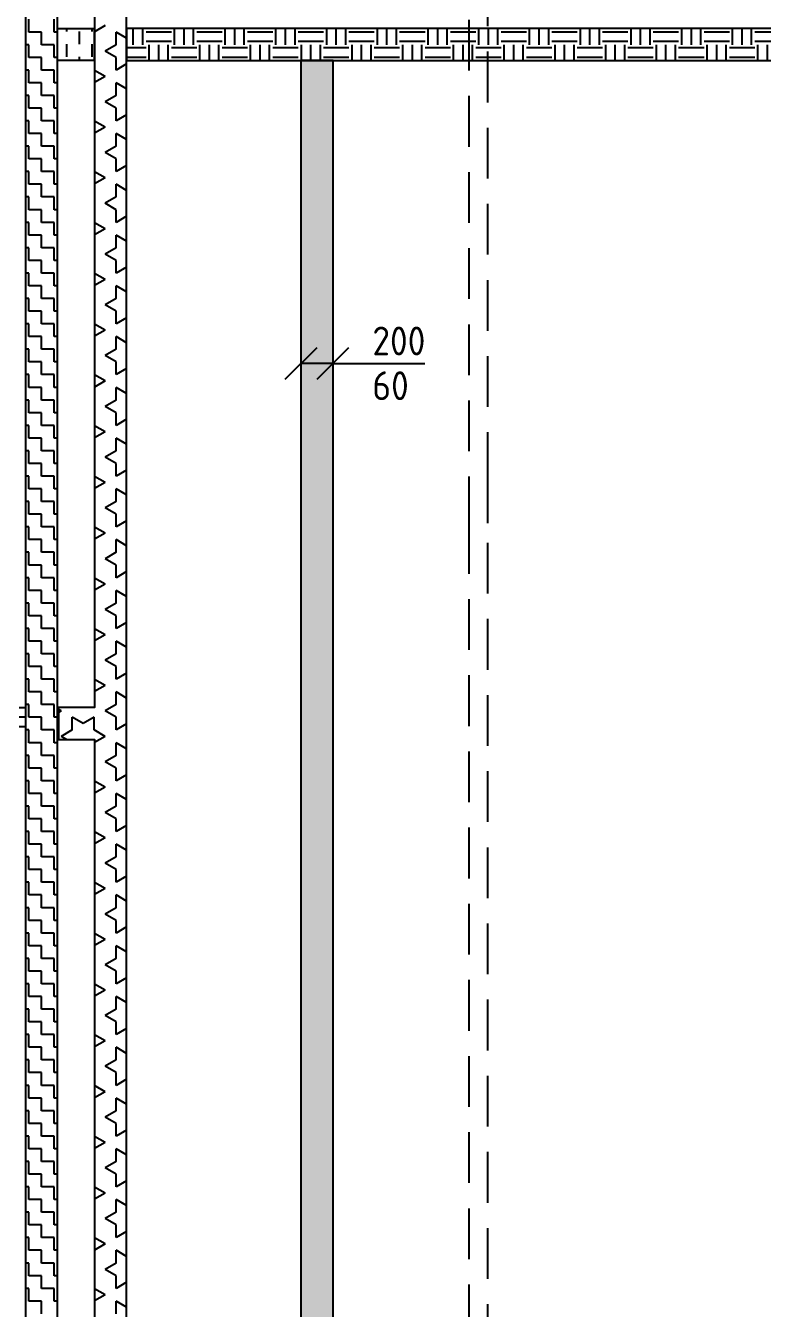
# Model space of a CAD drawing. Header units: millimetres. Extents: x -3262 to 113612, y 0 to 217318.
# Drawn here: x 61190 to 65801, y 35454 to 43477 of the extents above; entities that cross this region are included whole.
import ezdxf

# ---------------------------------------------------------------- set-up
doc = ezdxf.new("R2010")
doc.units = ezdxf.units.MM
doc.header["$LTSCALE"] = 100
doc.linetypes.add('HIDDEN2', pattern=[4.7625, 3.175, -1.5875])
for name, color, linetype in [('EL6131--_ENERGIEBEDR (1996)', 2, 'Continuous'), ('EL6131--_KG_D', 3, 'Continuous'), ('EM6131--_KG', 1, 'Continuous')]:
    doc.layers.add(name, color=color, linetype=linetype)
doc.styles.add('CofelyArial', font='arial.ttf')
doc.styles.add('STABICAD-018', font='ISOCP.SHX', dxfattribs={"height": 1.8})

# ---------------------------------------------------------------- blocks, each defined once
blk = doc.blocks.new('*X65')
at = {"color": 0}
for p, q in [((20399.375, 16906.875), (20478.75, 16906.875)), ((20399.375, 16827.5), (20399.375, 16906.875)), ((20478.75, 16906.875), (20478.75, 16926.066943)), ((20558.125, 16906.875), (20637.5, 16906.875)), ((20558.125, 16827.5), (20558.125, 16906.875)), ((20637.5, 16906.875), (20637.5, 16926.066943)), ((20716.875, 16906.875), (20796.25, 16906.875)), ((20716.875, 16827.5), (20716.875, 16906.875)), ((20796.25, 16906.875), (20796.25, 16926.066943)), ((20875.625, 16906.875), (20955, 16906.875)), ((20875.625, 16827.5), (20875.625, 16906.875)), ((20955, 16906.875), (20955, 16926.066943)), ((21034.375, 16906.875), (21113.75, 16906.875)), ((21034.375, 16827.5), (21034.375, 16906.875)), ((21113.75, 16906.875), (21113.75, 16926.066943)), ((21193.125, 16906.875), (21272.5, 16906.875)), ((21193.125, 16827.5), (21193.125, 16906.875)), ((21272.5, 16906.875), (21272.5, 16926.066943)), ((21351.875, 16906.875), (21431.25, 16906.875)), ((21351.875, 16827.5), (21351.875, 16906.875)), ((21431.25, 16906.875), (21431.25, 16926.066943)), ((21510.625, 16906.875), (21590, 16906.875)), ((21510.625, 16827.5), (21510.625, 16906.875)), ((21590, 16906.875), (21590, 16926.066943)), ((21669.375, 16906.875), (21748.75, 16906.875)), ((21669.375, 16827.5), (21669.375, 16906.875)), ((21748.75, 16906.875), (21748.75, 16926.066943)), ((21828.125, 16906.875), (21907.5, 16906.875)), ((21828.125, 16827.5), (21828.125, 16906.875)), ((21907.5, 16906.875), (21907.5, 16926.066943)), ((21986.875, 16906.875), (22066.25, 16906.875)), ((21986.875, 16827.5), (21986.875, 16906.875)), ((22066.25, 16906.875), (22066.25, 16926.066943)), ((22145.625, 16906.875), (22225, 16906.875)), ((22145.625, 16827.5), (22145.625, 16906.875)), ((22225, 16906.875), (22225, 16926.066943)), ((22304.375, 16906.875), (22383.75, 16906.875)), ((22304.375, 16827.5), (22304.375, 16906.875)), ((22383.75, 16906.875), (22383.75, 16926.066943)), ((22463.125, 16906.875), (22542.5, 16906.875)), ((22463.125, 16827.5), (22463.125, 16906.875)), ((22542.5, 16906.875), (22542.5, 16926.066943)), ((22621.875, 16906.875), (22701.25, 16906.875)), ((22621.875, 16827.5), (22621.875, 16906.875)), ((22701.25, 16906.875), (22701.25, 16926.066943)), ((22780.625, 16906.875), (22860, 16906.875)), ((22780.625, 16827.5), (22780.625, 16906.875)), ((22860, 16906.875), (22860, 16926.066943)), ((22939.375, 16906.875), (23018.75, 16906.875)), ((22939.375, 16827.5), (22939.375, 16906.875)), ((23018.75, 16906.875), (23018.75, 16926.066943)), ((23098.125, 16906.875), (23177.5, 16906.875)), ((23098.125, 16827.5), (23098.125, 16906.875)), ((23177.5, 16906.875), (23177.5, 16926.066943)), ((23256.875, 16906.875), (23336.25, 16906.875)), ((23256.875, 16827.5), (23256.875, 16906.875)), ((23336.25, 16906.875), (23336.25, 16926.066943)), ((23415.625, 16906.875), (23495, 16906.875)), ((23415.625, 16827.5), (23415.625, 16906.875)), ((23495, 16906.875), (23495, 16926.066943)), ((23574.375, 16906.875), (23653.75, 16906.875)), ((23574.375, 16827.5), (23574.375, 16906.875)), ((23653.75, 16906.875), (23653.75, 16926.066943)), ((23733.125, 16906.875), (23812.5, 16906.875)), ((23733.125, 16827.5), (23733.125, 16906.875)), ((23812.5, 16906.875), (23812.5, 16926.066943)), ((23891.875, 16906.875), (23971.25, 16906.875)), ((23891.875, 16827.5), (23891.875, 16906.875)), ((23971.25, 16906.875), (23971.25, 16926.066943)), ((24050.625, 16906.875), (24130, 16906.875)), ((24050.625, 16827.5), (24050.625, 16906.875)), ((24130, 16906.875), (24130, 16926.066943)), ((24209.375, 16906.875), (24288.75, 16906.875)), ((24209.375, 16827.5), (24209.375, 16906.875)), ((24288.75, 16906.875), (24288.75, 16926.066943)), ((24368.125, 16906.875), (24447.5, 16906.875)), ((24368.125, 16827.5), (24368.125, 16906.875)), ((24447.5, 16906.875), (24447.5, 16926.066943)), ((24526.875, 16906.875), (24606.25, 16906.875)), ((24526.875, 16827.5), (24526.875, 16906.875)), ((24606.25, 16906.875), (24606.25, 16926.066943)), ((24685.625, 16906.875), (24765, 16906.875)), ((24685.625, 16827.5), (24685.625, 16906.875)), ((24765, 16906.875), (24765, 16926.066943)), ((24844.375, 16906.875), (24923.75, 16906.875)), ((24844.375, 16827.5), (24844.375, 16906.875)), ((24923.75, 16906.875), (24923.75, 16926.066943)), ((25003.125, 16906.875), (25082.5, 16906.875)), ((25003.125, 16827.5), (25003.125, 16906.875)), ((25082.5, 16906.875), (25082.5, 16926.066943)), ((25161.875, 16906.875), (25241.25, 16906.875)), ((25161.875, 16827.5), (25161.875, 16906.875)), ((25241.25, 16906.875), (25241.25, 16926.066943)), ((25320.625, 16906.875), (25400, 16906.875)), ((25320.625, 16827.5), (25320.625, 16906.875)), ((25400, 16906.875), (25400, 16926.066943)), ((25479.375, 16906.875), (25558.75, 16906.875)), ((25479.375, 16827.5), (25479.375, 16906.875)), ((25558.75, 16906.875), (25558.75, 16926.066943)), ((25638.125, 16906.875), (25717.5, 16906.875)), ((25638.125, 16827.5), (25638.125, 16906.875)), ((25717.5, 16906.875), (25717.5, 16926.066943)), ((25796.875, 16906.875), (25876.25, 16906.875)), ((25796.875, 16827.5), (25796.875, 16906.875)), ((25876.25, 16906.875), (25876.25, 16926.066943)), ((25955.625, 16906.875), (26035, 16906.875)), ((25955.625, 16827.5), (25955.625, 16906.875)), ((26035, 16906.875), (26035, 16926.066943)), ((26114.375, 16906.875), (26193.75, 16906.875)), ((26114.375, 16827.5), (26114.375, 16906.875)), ((26193.75, 16906.875), (26193.75, 16926.066943)), ((26273.125, 16906.875), (26352.5, 16906.875)), ((26273.125, 16827.5), (26273.125, 16906.875)), ((26352.5, 16906.875), (26352.5, 16926.066943)), ((26431.875, 16906.875), (26511.25, 16906.875)), ((26431.875, 16827.5), (26431.875, 16906.875)), ((26511.25, 16906.875), (26511.25, 16926.066943)), ((26590.625, 16906.875), (26670, 16906.875)), ((26590.625, 16827.5), (26590.625, 16906.875)), ((26670, 16906.875), (26670, 16926.066943)), ((26749.375, 16906.875), (26828.75, 16906.875)), ((26749.375, 16827.5), (26749.375, 16906.875)), ((26828.75, 16906.875), (26828.75, 16926.066943)), ((26908.125, 16906.875), (26987.5, 16906.875)), ((26908.125, 16827.5), (26908.125, 16906.875)), ((26987.5, 16906.875), (26987.5, 16926.066943)), ((27066.875, 16906.875), (27146.25, 16906.875)), ((27066.875, 16827.5), (27066.875, 16906.875)), ((27146.25, 16906.875), (27146.25, 16926.066943)), ((27225.625, 16906.875), (27305, 16906.875)), ((27225.625, 16827.5), (27225.625, 16906.875)), ((27305, 16906.875), (27305, 16926.066943)), ((27384.375, 16906.875), (27463.75, 16906.875)), ((27384.375, 16827.5), (27384.375, 16906.875)), ((27463.75, 16906.875), (27463.75, 16926.066943)), ((27543.125, 16906.875), (27622.5, 16906.875)), ((27543.125, 16827.5), (27543.125, 16906.875)), ((27622.5, 16906.875), (27622.5, 16926.066943)), ((27701.875, 16906.875), (27781.25, 16906.875)), ((27701.875, 16827.5), (27701.875, 16906.875)), ((27781.25, 16906.875), (27781.25, 16926.066943)), ((27860.625, 16906.875), (27940, 16906.875)), ((27860.625, 16827.5), (27860.625, 16906.875)), ((27940, 16906.875), (27940, 16926.066943)), ((28019.375, 16906.875), (28098.75, 16906.875)), ((28019.375, 16827.5), (28019.375, 16906.875)), ((28098.75, 16906.875), (28098.75, 16926.066943)), ((28178.125, 16906.875), (28257.5, 16906.875)), ((28178.125, 16827.5), (28178.125, 16906.875)), ((28257.5, 16906.875), (28257.5, 16926.066943)), ((28336.875, 16906.875), (28416.25, 16906.875)), ((28336.875, 16827.5), (28336.875, 16906.875)), ((20320, 16827.5), (20399.375, 16827.5)), ((20478.75, 16827.5), (20558.125, 16827.5)), ((20478.75, 16748.125), (20478.75, 16827.5)), ((20637.5, 16827.5), (20716.875, 16827.5)), ((20637.5, 16748.125), (20637.5, 16827.5)), ((20796.25, 16827.5), (20875.625, 16827.5)), ((20796.25, 16748.125), (20796.25, 16827.5)), ((20955, 16827.5), (21034.375, 16827.5)), ((20955, 16748.125), (20955, 16827.5)), ((21113.75, 16827.5), (21193.125, 16827.5)), ((21113.75, 16748.125), (21113.75, 16827.5)), ((21272.5, 16827.5), (21351.875, 16827.5)), ((21272.5, 16748.125), (21272.5, 16827.5)), ((21431.25, 16827.5), (21510.625, 16827.5)), ((21431.25, 16748.125), (21431.25, 16827.5)), ((21590, 16827.5), (21669.375, 16827.5)), ((21590, 16748.125), (21590, 16827.5)), ((21748.75, 16827.5), (21828.125, 16827.5)), ((21748.75, 16748.125), (21748.75, 16827.5)), ((21907.5, 16827.5), (21986.875, 16827.5)), ((21907.5, 16748.125), (21907.5, 16827.5)), ((22066.25, 16827.5), (22145.625, 16827.5)), ((22066.25, 16748.125), (22066.25, 16827.5)), ((22225, 16827.5), (22304.375, 16827.5)), ((22225, 16748.125), (22225, 16827.5)), ((22383.75, 16827.5), (22463.125, 16827.5)), ((22383.75, 16748.125), (22383.75, 16827.5)), ((22542.5, 16827.5), (22621.875, 16827.5)), ((22542.5, 16748.125), (22542.5, 16827.5)), ((22701.25, 16827.5), (22780.625, 16827.5)), ((22701.25, 16748.125), (22701.25, 16827.5)), ((22860, 16827.5), (22939.375, 16827.5)), ((22860, 16748.125), (22860, 16827.5)), ((23018.75, 16827.5), (23098.125, 16827.5)), ((23018.75, 16748.125), (23018.75, 16827.5)), ((23177.5, 16827.5), (23256.875, 16827.5)), ((23177.5, 16748.125), (23177.5, 16827.5)), ((23336.25, 16827.5), (23415.625, 16827.5)), ((23336.25, 16748.125), (23336.25, 16827.5)), ((23495, 16827.5), (23574.375, 16827.5)), ((23495, 16748.125), (23495, 16827.5)), ((23653.75, 16827.5), (23733.125, 16827.5)), ((23653.75, 16748.125), (23653.75, 16827.5)), ((23812.5, 16827.5), (23891.875, 16827.5)), ((23812.5, 16748.125), (23812.5, 16827.5)), ((23971.25, 16827.5), (24050.625, 16827.5)), ((23971.25, 16748.125), (23971.25, 16827.5)), ((24130, 16827.5), (24209.375, 16827.5)), ((24130, 16748.125), (24130, 16827.5)), ((24288.75, 16827.5), (24368.125, 16827.5)), ((24288.75, 16748.125), (24288.75, 16827.5)), ((24447.5, 16827.5), (24526.875, 16827.5)), ((24447.5, 16748.125), (24447.5, 16827.5)), ((24606.25, 16827.5), (24685.625, 16827.5)), ((24606.25, 16748.125), (24606.25, 16827.5)), ((24765, 16827.5), (24844.375, 16827.5)), ((24765, 16748.125), (24765, 16827.5)), ((24923.75, 16827.5), (25003.125, 16827.5)), ((24923.75, 16748.125), (24923.75, 16827.5)), ((25082.5, 16827.5), (25161.875, 16827.5)), ((25082.5, 16748.125), (25082.5, 16827.5)), ((25241.25, 16827.5), (25320.625, 16827.5)), ((25241.25, 16748.125), (25241.25, 16827.5)), ((25400, 16827.5), (25479.375, 16827.5)), ((25400, 16748.125), (25400, 16827.5)), ((25558.75, 16827.5), (25638.125, 16827.5)), ((25558.75, 16748.125), (25558.75, 16827.5)), ((25717.5, 16827.5), (25796.875, 16827.5)), ((25717.5, 16748.125), (25717.5, 16827.5)), ((25876.25, 16827.5), (25955.625, 16827.5)), ((25876.25, 16748.125), (25876.25, 16827.5)), ((26035, 16827.5), (26114.375, 16827.5)), ((26035, 16748.125), (26035, 16827.5)), ((26193.75, 16827.5), (26273.125, 16827.5)), ((26193.75, 16748.125), (26193.75, 16827.5)), ((26352.5, 16827.5), (26431.875, 16827.5)), ((26352.5, 16748.125), (26352.5, 16827.5)), ((26511.25, 16827.5), (26590.625, 16827.5)), ((26511.25, 16748.125), (26511.25, 16827.5)), ((26670, 16827.5), (26749.375, 16827.5)), ((26670, 16748.125), (26670, 16827.5)), ((26828.75, 16827.5), (26908.125, 16827.5)), ((26828.75, 16748.125), (26828.75, 16827.5)), ((26987.5, 16827.5), (27066.875, 16827.5)), ((26987.5, 16748.125), (26987.5, 16827.5)), ((27146.25, 16827.5), (27225.625, 16827.5)), ((27146.25, 16748.125), (27146.25, 16827.5)), ((27305, 16827.5), (27384.375, 16827.5)), ((27305, 16748.125), (27305, 16827.5)), ((27463.75, 16827.5), (27543.125, 16827.5)), ((27463.75, 16748.125), (27463.75, 16827.5)), ((27622.5, 16827.5), (27701.875, 16827.5)), ((27622.5, 16748.125), (27622.5, 16827.5)), ((27781.25, 16827.5), (27860.625, 16827.5)), ((27781.25, 16748.125), (27781.25, 16827.5)), ((27940, 16827.5), (28019.375, 16827.5)), ((27940, 16748.125), (27940, 16827.5)), ((28098.75, 16827.5), (28178.125, 16827.5)), ((28098.75, 16748.125), (28098.75, 16827.5)), ((28257.5, 16827.5), (28336.875, 16827.5)), ((28257.5, 16748.125), (28257.5, 16827.5)), ((20399.375, 16748.125), (20478.75, 16748.125)), ((20399.375, 16726.066943), (20399.375, 16748.125)), ((20558.125, 16748.125), (20637.5, 16748.125)), ((20558.125, 16726.066943), (20558.125, 16748.125)), ((20716.875, 16748.125), (20796.25, 16748.125)), ((20716.875, 16726.066943), (20716.875, 16748.125)), ((20875.625, 16748.125), (20955, 16748.125)), ((20875.625, 16726.066943), (20875.625, 16748.125)), ((21034.375, 16748.125), (21113.75, 16748.125)), ((21034.375, 16726.066943), (21034.375, 16748.125)), ((21193.125, 16748.125), (21272.5, 16748.125)), ((21193.125, 16726.066943), (21193.125, 16748.125)), ((21351.875, 16748.125), (21431.25, 16748.125)), ((21351.875, 16726.066943), (21351.875, 16748.125)), ((21510.625, 16748.125), (21590, 16748.125)), ((21510.625, 16726.066943), (21510.625, 16748.125)), ((21669.375, 16748.125), (21748.75, 16748.125)), ((21669.375, 16726.066943), (21669.375, 16748.125)), ((21828.125, 16748.125), (21907.5, 16748.125)), ((21828.125, 16726.066943), (21828.125, 16748.125)), ((21986.875, 16748.125), (22066.25, 16748.125)), ((21986.875, 16726.066943), (21986.875, 16748.125)), ((22145.625, 16748.125), (22225, 16748.125)), ((22145.625, 16726.066943), (22145.625, 16748.125)), ((22304.375, 16748.125), (22383.75, 16748.125)), ((22304.375, 16726.066943), (22304.375, 16748.125)), ((22463.125, 16748.125), (22542.5, 16748.125)), ((22463.125, 16726.066943), (22463.125, 16748.125)), ((22621.875, 16748.125), (22701.25, 16748.125)), ((22621.875, 16726.066943), (22621.875, 16748.125)), ((22780.625, 16748.125), (22860, 16748.125)), ((22780.625, 16726.066943), (22780.625, 16748.125)), ((22939.375, 16748.125), (23018.75, 16748.125)), ((22939.375, 16726.066943), (22939.375, 16748.125)), ((23098.125, 16748.125), (23177.5, 16748.125)), ((23098.125, 16726.066943), (23098.125, 16748.125)), ((23256.875, 16748.125), (23336.25, 16748.125)), ((23256.875, 16726.066943), (23256.875, 16748.125)), ((23415.625, 16748.125), (23495, 16748.125)), ((23415.625, 16726.066943), (23415.625, 16748.125)), ((23574.375, 16748.125), (23653.75, 16748.125)), ((23574.375, 16726.066943), (23574.375, 16748.125)), ((23733.125, 16748.125), (23812.5, 16748.125)), ((23733.125, 16726.066943), (23733.125, 16748.125)), ((23891.875, 16748.125), (23971.25, 16748.125)), ((23891.875, 16726.066943), (23891.875, 16748.125)), ((24050.625, 16748.125), (24130, 16748.125)), ((24050.625, 16726.066943), (24050.625, 16748.125)), ((24209.375, 16748.125), (24288.75, 16748.125)), ((24209.375, 16726.066943), (24209.375, 16748.125)), ((24368.125, 16748.125), (24447.5, 16748.125)), ((24368.125, 16726.066943), (24368.125, 16748.125)), ((24526.875, 16748.125), (24606.25, 16748.125)), ((24526.875, 16726.066943), (24526.875, 16748.125)), ((24685.625, 16748.125), (24765, 16748.125)), ((24685.625, 16726.066943), (24685.625, 16748.125)), ((24844.375, 16748.125), (24923.75, 16748.125)), ((24844.375, 16726.066943), (24844.375, 16748.125)), ((25003.125, 16748.125), (25082.5, 16748.125)), ((25003.125, 16726.066943), (25003.125, 16748.125)), ((25161.875, 16748.125), (25241.25, 16748.125)), ((25161.875, 16726.066943), (25161.875, 16748.125)), ((25320.625, 16748.125), (25400, 16748.125)), ((25320.625, 16726.066943), (25320.625, 16748.125)), ((25479.375, 16748.125), (25558.75, 16748.125)), ((25479.375, 16726.066943), (25479.375, 16748.125)), ((25638.125, 16748.125), (25717.5, 16748.125)), ((25638.125, 16726.066943), (25638.125, 16748.125)), ((25796.875, 16748.125), (25876.25, 16748.125)), ((25796.875, 16726.066943), (25796.875, 16748.125)), ((25955.625, 16748.125), (26035, 16748.125)), ((25955.625, 16726.066943), (25955.625, 16748.125)), ((26114.375, 16748.125), (26193.75, 16748.125)), ((26114.375, 16726.066943), (26114.375, 16748.125)), ((26273.125, 16748.125), (26352.5, 16748.125)), ((26273.125, 16726.066943), (26273.125, 16748.125)), ((26431.875, 16748.125), (26511.25, 16748.125)), ((26431.875, 16726.066943), (26431.875, 16748.125)), ((26590.625, 16748.125), (26670, 16748.125)), ((26590.625, 16726.066943), (26590.625, 16748.125)), ((26749.375, 16748.125), (26828.75, 16748.125)), ((26749.375, 16726.066943), (26749.375, 16748.125)), ((26908.125, 16748.125), (26987.5, 16748.125)), ((26908.125, 16726.066943), (26908.125, 16748.125)), ((27066.875, 16748.125), (27146.25, 16748.125)), ((27066.875, 16726.066943), (27066.875, 16748.125)), ((27225.625, 16748.125), (27305, 16748.125)), ((27225.625, 16726.066943), (27225.625, 16748.125)), ((27384.375, 16748.125), (27463.75, 16748.125)), ((27384.375, 16726.066943), (27384.375, 16748.125)), ((27543.125, 16748.125), (27622.5, 16748.125)), ((27543.125, 16726.066943), (27543.125, 16748.125)), ((27701.875, 16748.125), (27781.25, 16748.125)), ((27701.875, 16726.066943), (27701.875, 16748.125)), ((27860.625, 16748.125), (27940, 16748.125)), ((27860.625, 16726.066943), (27860.625, 16748.125)), ((28019.375, 16748.125), (28098.75, 16748.125)), ((28019.375, 16726.066943), (28019.375, 16748.125)), ((28178.125, 16748.125), (28257.5, 16748.125)), ((28178.125, 16726.066943), (28178.125, 16748.125)), ((28336.875, 16748.125), (28416.25, 16748.125)), ((28336.875, 16726.066943), (28336.875, 16748.125))]:
    blk.add_line(p, q, dxfattribs=at)
blk = doc.blocks.new('*X95')
at = {"color": 0}
for p, q in [((23912.08287, 16670.272446), (23931.55994, 16704.00772)), ((23971.243997, 16635.261993), (23931.556497, 16704.002759)), ((24090.306469, 16704.002743), (24081.121993, 16719.910722)), ((24090.309911, 16704.007736), (24099.491504, 16719.910722)), ((23971.25, 16635.2615), (24050.625, 16635.2615)), ((24010.934911, 16566.526203), (24050.622411, 16635.26697)), ((24050.618997, 16497.78046), (24010.931497, 16566.521226)), ((20439.057151, 16429.040071), (20401.377894, 16494.302459)), ((20439.060537, 16429.044309), (20476.737348, 16494.302459)), ((20756.557095, 16429.040038), (20718.877818, 16494.302459)), ((20756.56048, 16429.044342), (20794.237272, 16494.302459)), ((21074.057038, 16429.040006), (21036.377742, 16494.302459)), ((21074.060423, 16429.044375), (21111.737196, 16494.302459)), ((21391.556981, 16429.039973), (21353.877667, 16494.302459)), ((21391.560366, 16429.044408), (21429.23712, 16494.302459)), ((21709.056924, 16429.03994), (21671.377591, 16494.302459)), ((21709.060309, 16429.04444), (21746.737044, 16494.302459)), ((22026.556867, 16429.039907), (21988.877515, 16494.302459)), ((22026.560252, 16429.044473), (22064.236968, 16494.302459)), ((22344.05681, 16429.039874), (22306.377439, 16494.302459)), ((22344.060196, 16429.044506), (22381.736892, 16494.302459)), ((22661.556753, 16429.039841), (22623.877363, 16494.302459)), ((22661.560139, 16429.044539), (22699.236817, 16494.302459)), ((22979.056696, 16429.039808), (22941.377287, 16494.302459)), ((22979.060082, 16429.044572), (23016.736741, 16494.302459)), ((23296.556639, 16429.039776), (23258.877211, 16494.302459)), ((23296.560025, 16429.044605), (23334.236665, 16494.302459)), ((23614.056582, 16429.039743), (23576.377136, 16494.302459)), ((23614.059968, 16429.044638), (23651.736589, 16494.302459)), ((23931.556526, 16429.03971), (23893.87706, 16494.302459)), ((23931.559911, 16429.04467), (23971.247411, 16497.785437)), ((23971.25, 16497.78), (24050.625, 16497.78)), ((24249.056469, 16429.039677), (24211.376984, 16494.302459)), ((24249.059854, 16429.044703), (24286.736437, 16494.302459)), ((24566.556412, 16429.039644), (24528.876908, 16494.302459)), ((24566.559797, 16429.044736), (24604.236361, 16494.302459)), ((24884.056355, 16429.039611), (24846.376832, 16494.302459)), ((24884.05974, 16429.044769), (24921.736285, 16494.302459)), ((25201.556298, 16429.039579), (25163.876756, 16494.302459)), ((25201.559683, 16429.044802), (25239.23621, 16494.302459)), ((25519.056241, 16429.039546), (25481.37668, 16494.302459)), ((25519.059627, 16429.044835), (25556.736134, 16494.302459)), ((25836.556184, 16429.039513), (25798.876605, 16494.302459)), ((25836.55957, 16429.044867), (25874.236058, 16494.302459)), ((26154.056127, 16429.03948), (26116.376529, 16494.302459)), ((26154.059513, 16429.0449), (26191.735982, 16494.302459)), ((26471.55607, 16429.039447), (26433.876453, 16494.302459)), ((26471.559456, 16429.044933), (26509.235906, 16494.302459)), ((26789.056013, 16429.039414), (26751.376377, 16494.302459)), ((26789.059399, 16429.044966), (26826.73583, 16494.302459)), ((27106.555957, 16429.039381), (27068.876301, 16494.302459)), ((27106.559342, 16429.044999), (27144.235754, 16494.302459)), ((27424.0559, 16429.039349), (27386.376225, 16494.302459)), ((27424.059285, 16429.045032), (27461.735679, 16494.302459)), ((27741.555843, 16429.039316), (27703.876149, 16494.302459)), ((27741.559228, 16429.045065), (27779.235603, 16494.302459)), ((28059.055786, 16429.039283), (28021.376073, 16494.302459)), ((28059.059171, 16429.045097), (28096.735527, 16494.302459)), ((28376.555729, 16429.03925), (28338.875998, 16494.302459)), ((20558.123009, 16360.303559), (20597.810509, 16429.044325)), ((20637.494623, 16360.299288), (20597.807123, 16429.040055)), ((20875.622952, 16360.303592), (20915.310452, 16429.044358)), ((20954.994566, 16360.299256), (20915.307066, 16429.040022)), ((21193.122895, 16360.303625), (21232.810395, 16429.044391)), ((21272.494509, 16360.299223), (21232.807009, 16429.039989)), ((21510.622838, 16360.303658), (21550.310338, 16429.044424)), ((21589.994452, 16360.29919), (21550.306952, 16429.039956)), ((21828.122781, 16360.30369), (21867.810281, 16429.044457)), ((21907.494395, 16360.299157), (21867.806895, 16429.039923)), ((22145.622724, 16360.303723), (22185.310224, 16429.04449)), ((22224.994339, 16360.299124), (22185.306839, 16429.039891)), ((22463.122667, 16360.303756), (22502.810167, 16429.044523)), ((22542.494282, 16360.299091), (22502.806782, 16429.039858)), ((22780.62261, 16360.303789), (22820.31011, 16429.044555)), ((22859.994225, 16360.299058), (22820.306725, 16429.039825)), ((23098.122553, 16360.303822), (23137.810053, 16429.044588)), ((23177.494168, 16360.299026), (23137.806668, 16429.039792)), ((23415.622496, 16360.303855), (23455.309996, 16429.044621)), ((23494.994111, 16360.298993), (23455.306611, 16429.039759)), ((23733.12244, 16360.303888), (23772.80994, 16429.044654)), ((23812.494054, 16360.29896), (23772.806554, 16429.039726)), ((24050.622383, 16360.30392), (24090.309883, 16429.044687)), ((24129.993997, 16360.298927), (24090.306497, 16429.039693)), ((24368.122326, 16360.303953), (24407.809826, 16429.04472)), ((24447.49394, 16360.298894), (24407.80644, 16429.039661)), ((24685.622269, 16360.303986), (24725.309769, 16429.044753)), ((24764.993883, 16360.298861), (24725.306383, 16429.039628)), ((25003.122212, 16360.304019), (25042.809712, 16429.044785)), ((25082.493826, 16360.298829), (25042.806326, 16429.039595)), ((25320.622155, 16360.304052), (25360.309655, 16429.044818)), ((25399.99377, 16360.298796), (25360.30627, 16429.039562)), ((25638.122098, 16360.304085), (25677.809598, 16429.044851)), ((25717.493713, 16360.298763), (25677.806213, 16429.039529)), ((25955.622041, 16360.304117), (25995.309541, 16429.044884)), ((26034.993656, 16360.29873), (25995.306156, 16429.039496)), ((26273.121984, 16360.30415), (26312.809484, 16429.044917)), ((26352.493599, 16360.298697), (26312.806099, 16429.039464)), ((26590.621927, 16360.304183), (26630.309427, 16429.04495)), ((26669.993542, 16360.298664), (26630.306042, 16429.039431)), ((26908.121871, 16360.304216), (26947.809371, 16429.044982)), ((26987.493485, 16360.298631), (26947.805985, 16429.039398)), ((27225.621814, 16360.304249), (27265.309314, 16429.045015)), ((27304.993428, 16360.298599), (27265.305928, 16429.039365)), ((27543.121757, 16360.304282), (27582.809257, 16429.045048)), ((27622.493371, 16360.298566), (27582.805871, 16429.039332)), ((27860.6217, 16360.304315), (27900.3092, 16429.045081)), ((27939.993314, 16360.298533), (27900.305814, 16429.039299)), ((28178.121643, 16360.304347), (28217.809143, 16429.045114)), ((28257.493257, 16360.2985), (28217.805757, 16429.039266)), ((20320, 16360.2985), (20399.375, 16360.2985)), ((20361.267294, 16294.302459), (20399.373037, 16360.303543)), ((20516.847948, 16294.302459), (20478.744651, 16360.299305)), ((20478.75, 16360.2985), (20558.125, 16360.2985)), ((20637.5, 16360.2985), (20716.875, 16360.2985)), ((20678.767218, 16294.302459), (20716.87298, 16360.303575)), ((20834.347872, 16294.302459), (20796.244595, 16360.299272)), ((20796.25, 16360.2985), (20875.625, 16360.2985)), ((20955, 16360.2985), (21034.375, 16360.2985)), ((20996.267142, 16294.302459), (21034.372923, 16360.303608)), ((21151.847796, 16294.302459), (21113.744538, 16360.299239)), ((21113.75, 16360.2985), (21193.125, 16360.2985)), ((21272.5, 16360.2985), (21351.875, 16360.2985)), ((21313.767066, 16294.302459), (21351.872866, 16360.303641)), ((21469.34772, 16294.302459), (21431.244481, 16360.299206)), ((21431.25, 16360.2985), (21510.625, 16360.2985)), ((21590, 16360.2985), (21669.375, 16360.2985)), ((21631.26699, 16294.302459), (21669.372809, 16360.303674)), ((21786.847645, 16294.302459), (21748.744424, 16360.299173)), ((21748.75, 16360.2985), (21828.125, 16360.2985)), ((21907.5, 16360.2985), (21986.875, 16360.2985)), ((21948.766914, 16294.302459), (21986.872752, 16360.303707)), ((22104.347569, 16294.302459), (22066.244367, 16360.299141)), ((22066.25, 16360.2985), (22145.625, 16360.2985)), ((22225, 16360.2985), (22304.375, 16360.2985)), ((22266.266839, 16294.302459), (22304.372696, 16360.30374)), ((22421.847493, 16294.302459), (22383.74431, 16360.299108)), ((22383.75, 16360.2985), (22463.125, 16360.2985)), ((22542.5, 16360.2985), (22621.875, 16360.2985)), ((22583.766763, 16294.302459), (22621.872639, 16360.303773)), ((22739.347417, 16294.302459), (22701.244253, 16360.299075)), ((22701.25, 16360.2985), (22780.625, 16360.2985)), ((22860, 16360.2985), (22939.375, 16360.2985)), ((22901.266687, 16294.302459), (22939.372582, 16360.303805)), ((23056.847341, 16294.302459), (23018.744196, 16360.299042)), ((23018.75, 16360.2985), (23098.125, 16360.2985)), ((23177.5, 16360.2985), (23256.875, 16360.2985)), ((23218.766611, 16294.302459), (23256.872525, 16360.303838)), ((23374.347265, 16294.302459), (23336.244139, 16360.299009)), ((23336.25, 16360.2985), (23415.625, 16360.2985)), ((23495, 16360.2985), (23574.375, 16360.2985)), ((23536.266535, 16294.302459), (23574.372468, 16360.303871)), ((23691.847189, 16294.302459), (23653.744082, 16360.298976)), ((23653.75, 16360.2985), (23733.125, 16360.2985)), ((23812.5, 16360.2985), (23891.875, 16360.2985)), ((23853.766459, 16294.302459), (23891.872411, 16360.303904)), ((24009.347114, 16294.302459), (23971.244026, 16360.298943)), ((23971.25, 16360.2985), (24050.625, 16360.2985)), ((24130, 16360.2985), (24209.375, 16360.2985)), ((24171.266383, 16294.302459), (24209.372354, 16360.303937)), ((24326.847038, 16294.302459), (24288.743969, 16360.298911)), ((24288.75, 16360.2985), (24368.125, 16360.2985)), ((24447.5, 16360.2985), (24526.875, 16360.2985)), ((24488.766307, 16294.302459), (24526.872297, 16360.30397)), ((24644.346962, 16294.302459), (24606.243912, 16360.298878)), ((24606.25, 16360.2985), (24685.625, 16360.2985)), ((24765, 16360.2985), (24844.375, 16360.2985)), ((24806.266232, 16294.302459), (24844.37224, 16360.304003)), ((24961.846886, 16294.302459), (24923.743855, 16360.298845)), ((24923.75, 16360.2985), (25003.125, 16360.2985)), ((25082.5, 16360.2985), (25161.875, 16360.2985)), ((25123.766156, 16294.302459), (25161.872183, 16360.304035)), ((25279.34681, 16294.302459), (25241.243798, 16360.298812)), ((25241.25, 16360.2985), (25320.625, 16360.2985)), ((25400, 16360.2985), (25479.375, 16360.2985)), ((25441.26608, 16294.302459), (25479.372127, 16360.304068)), ((25596.846734, 16294.302459), (25558.743741, 16360.298779)), ((25558.75, 16360.2985), (25638.125, 16360.2985)), ((25717.5, 16360.2985), (25796.875, 16360.2985)), ((25758.766004, 16294.302459), (25796.87207, 16360.304101)), ((25914.346658, 16294.302459), (25876.243684, 16360.298746)), ((25876.25, 16360.2985), (25955.625, 16360.2985)), ((26035, 16360.2985), (26114.375, 16360.2985)), ((26076.265928, 16294.302459), (26114.372013, 16360.304134)), ((26231.846582, 16294.302459), (26193.743627, 16360.298714)), ((26193.75, 16360.2985), (26273.125, 16360.2985)), ((26352.5, 16360.2985), (26431.875, 16360.2985)), ((26393.765852, 16294.302459), (26431.871956, 16360.304167)), ((26549.346507, 16294.302459), (26511.24357, 16360.298681)), ((26511.25, 16360.2985), (26590.625, 16360.2985)), ((26670, 16360.2985), (26749.375, 16360.2985)), ((26711.265776, 16294.302459), (26749.371899, 16360.3042)), ((26866.846431, 16294.302459), (26828.743513, 16360.298648)), ((26828.75, 16360.2985), (26908.125, 16360.2985)), ((26987.5, 16360.2985), (27066.875, 16360.2985)), ((27028.765701, 16294.302459), (27066.871842, 16360.304232)), ((27184.346355, 16294.302459), (27146.243457, 16360.298615)), ((27146.25, 16360.2985), (27225.625, 16360.2985)), ((27305, 16360.2985), (27384.375, 16360.2985)), ((27346.265625, 16294.302459), (27384.371785, 16360.304265)), ((27501.846279, 16294.302459), (27463.7434, 16360.298582)), ((27463.75, 16360.2985), (27543.125, 16360.2985)), ((27622.5, 16360.2985), (27701.875, 16360.2985)), ((27663.765549, 16294.302459), (27701.871728, 16360.304298)), ((27819.346203, 16294.302459), (27781.243343, 16360.298549)), ((27781.25, 16360.2985), (27860.625, 16360.2985)), ((27940, 16360.2985), (28019.375, 16360.2985)), ((27981.265473, 16294.302459), (28019.371671, 16360.304331)), ((28136.846127, 16294.302459), (28098.743286, 16360.298516)), ((28098.75, 16360.2985), (28178.125, 16360.2985)), ((28257.5, 16360.2985), (28336.875, 16360.2985)), ((28298.765397, 16294.302459), (28336.871614, 16360.304364))]:
    blk.add_line(p, q, dxfattribs=at)
blk = doc.blocks.new('*X81')
at = {"color": 0}
for p, q in [((23991.09375, 16926.06694), (23991.09375, 16966.40625)), ((24050.625, 16926.06694), (24050.625, 16966.40625)), ((24110.15625, 16926.06694), (24110.15625, 16966.40625))]:
    blk.add_line(p, q, dxfattribs=at)
blk = doc.blocks.new('*X125')
at = {"color": 0}
for p, q in [((29845, 16668.75), (29924.375, 16668.75)), ((30003.75, 16668.75), (30022.700645, 16668.75)), ((29822.700645, 16589.375), (29845, 16589.375)), ((29924.375, 16589.375), (30003.75, 16589.375)), ((29845, 16510), (29924.375, 16510)), ((30003.75, 16510), (30022.700645, 16510))]:
    blk.add_line(p, q, dxfattribs=at)
blk = doc.blocks.new('*X126')
at = {"color": 0}
for p, q in [((28178.125, 16172.65625), (28178.125, 16294.302459)), ((28237.65625, 16172.65625), (28237.65625, 16294.302459)), ((28257.5, 16252.03125), (28358.243129, 16252.03125)), ((28158.243129, 16152.8125), (28257.5, 16152.8125)), ((28257.5, 16192.5), (28358.243129, 16192.5)), ((28277.34375, 16013.90625), (28277.34375, 16172.65625)), ((28336.875, 16013.90625), (28336.875, 16172.65625)), ((28158.243129, 16093.28125), (28257.5, 16093.28125)), ((28158.243129, 16033.75), (28257.5, 16033.75)), ((28178.125, 15855.15625), (28178.125, 16013.90625)), ((28237.65625, 15855.15625), (28237.65625, 16013.90625)), ((28257.5, 15994.0625), (28358.243129, 15994.0625)), ((28257.5, 15934.53125), (28358.243129, 15934.53125)), ((28158.243129, 15835.3125), (28257.5, 15835.3125)), ((28257.5, 15875), (28358.243129, 15875)), ((28277.34375, 15696.40625), (28277.34375, 15855.15625)), ((28336.875, 15696.40625), (28336.875, 15855.15625)), ((28158.243129, 15775.78125), (28257.5, 15775.78125)), ((28158.243129, 15716.25), (28257.5, 15716.25)), ((28178.125, 15537.65625), (28178.125, 15696.40625)), ((28237.65625, 15537.65625), (28237.65625, 15696.40625)), ((28257.5, 15676.5625), (28358.243129, 15676.5625)), ((28257.5, 15617.03125), (28358.243129, 15617.03125)), ((28158.243129, 15517.8125), (28257.5, 15517.8125)), ((28257.5, 15557.5), (28358.243129, 15557.5)), ((28277.34375, 15378.90625), (28277.34375, 15537.65625)), ((28336.875, 15378.90625), (28336.875, 15537.65625)), ((28158.243129, 15458.28125), (28257.5, 15458.28125)), ((28158.243129, 15398.75), (28257.5, 15398.75)), ((28178.125, 15220.15625), (28178.125, 15378.90625)), ((28237.65625, 15220.15625), (28237.65625, 15378.90625)), ((28257.5, 15359.0625), (28358.243129, 15359.0625)), ((28257.5, 15299.53125), (28358.243129, 15299.53125)), ((28158.243129, 15200.3125), (28257.5, 15200.3125)), ((28257.5, 15240), (28358.243129, 15240)), ((28277.34375, 15061.40625), (28277.34375, 15220.15625)), ((28336.875, 15061.40625), (28336.875, 15220.15625)), ((28158.243129, 15140.78125), (28257.5, 15140.78125)), ((28158.243129, 15081.25), (28257.5, 15081.25)), ((28178.125, 14902.65625), (28178.125, 15061.40625)), ((28237.65625, 14902.65625), (28237.65625, 15061.40625)), ((28257.5, 15041.5625), (28358.243129, 15041.5625)), ((28257.5, 14982.03125), (28358.243129, 14982.03125)), ((28257.5, 14922.5), (28358.243129, 14922.5)), ((28158.243129, 14882.8125), (28257.5, 14882.8125)), ((28277.34375, 14743.90625), (28277.34375, 14902.65625)), ((28336.875, 14743.90625), (28336.875, 14902.65625)), ((28158.243129, 14823.28125), (28257.5, 14823.28125)), ((28158.243129, 14763.75), (28257.5, 14763.75)), ((28178.125, 14585.15625), (28178.125, 14743.90625)), ((28237.65625, 14585.15625), (28237.65625, 14743.90625)), ((28257.5, 14724.0625), (28358.243129, 14724.0625)), ((28257.5, 14664.53125), (28358.243129, 14664.53125)), ((28257.5, 14605), (28358.243129, 14605)), ((28158.243129, 14565.3125), (28257.5, 14565.3125)), ((28277.34375, 14426.40625), (28277.34375, 14585.15625)), ((28336.875, 14426.40625), (28336.875, 14585.15625)), ((28158.243129, 14505.78125), (28257.5, 14505.78125)), ((28158.243129, 14446.25), (28257.5, 14446.25)), ((28178.125, 14267.65625), (28178.125, 14426.40625)), ((28237.65625, 14267.65625), (28237.65625, 14426.40625)), ((28257.5, 14406.5625), (28358.243129, 14406.5625)), ((28257.5, 14347.03125), (28358.243129, 14347.03125)), ((28257.5, 14287.5), (28358.243129, 14287.5)), ((28158.243129, 14247.8125), (28257.5, 14247.8125)), ((28277.34375, 14108.90625), (28277.34375, 14267.65625)), ((28336.875, 14108.90625), (28336.875, 14267.65625)), ((28158.243129, 14188.28125), (28257.5, 14188.28125)), ((28158.243129, 14128.75), (28257.5, 14128.75)), ((28178.125, 13950.15625), (28178.125, 14108.90625)), ((28237.65625, 13950.15625), (28237.65625, 14108.90625)), ((28257.5, 14089.0625), (28358.243129, 14089.0625)), ((28257.5, 14029.53125), (28358.243129, 14029.53125)), ((28257.5, 13970), (28358.243129, 13970)), ((28158.243129, 13930.3125), (28257.5, 13930.3125)), ((28277.34375, 13791.40625), (28277.34375, 13950.15625)), ((28336.875, 13791.40625), (28336.875, 13950.15625)), ((28158.243129, 13870.78125), (28257.5, 13870.78125)), ((28158.243129, 13811.25), (28257.5, 13811.25)), ((28178.125, 13632.65625), (28178.125, 13791.40625)), ((28237.65625, 13632.65625), (28237.65625, 13791.40625)), ((28257.5, 13771.5625), (28358.243129, 13771.5625)), ((28257.5, 13712.03125), (28358.243129, 13712.03125)), ((28257.5, 13652.5), (28358.243129, 13652.5)), ((28158.243129, 13612.8125), (28257.5, 13612.8125)), ((28277.34375, 13473.90625), (28277.34375, 13632.65625)), ((28336.875, 13473.90625), (28336.875, 13632.65625)), ((28158.243129, 13553.28125), (28257.5, 13553.28125)), ((28158.243129, 13493.75), (28257.5, 13493.75)), ((28178.125, 13315.15625), (28178.125, 13473.90625)), ((28237.65625, 13315.15625), (28237.65625, 13473.90625)), ((28257.5, 13454.0625), (28358.243129, 13454.0625)), ((28257.5, 13394.53125), (28358.243129, 13394.53125)), ((28257.5, 13335), (28358.243129, 13335)), ((28158.243129, 13295.3125), (28257.5, 13295.3125)), ((28277.34375, 13156.40625), (28277.34375, 13315.15625)), ((28336.875, 13156.40625), (28336.875, 13315.15625)), ((28158.243129, 13235.78125), (28257.5, 13235.78125)), ((28158.243129, 13176.25), (28257.5, 13176.25)), ((28178.125, 12997.65625), (28178.125, 13156.40625)), ((28237.65625, 12997.65625), (28237.65625, 13156.40625)), ((28257.5, 13136.5625), (28358.243129, 13136.5625)), ((28257.5, 13077.03125), (28358.243129, 13077.03125)), ((28257.5, 13017.5), (28358.243129, 13017.5)), ((28277.34375, 12838.90625), (28277.34375, 12997.65625)), ((28336.875, 12838.90625), (28336.875, 12997.65625)), ((28158.243129, 12977.8125), (28257.5, 12977.8125)), ((28158.243129, 12918.28125), (28257.5, 12918.28125)), ((28158.243129, 12858.75), (28257.5, 12858.75)), ((28178.125, 12680.15625), (28178.125, 12838.90625)), ((28237.65625, 12680.15625), (28237.65625, 12838.90625)), ((28257.5, 12819.0625), (28358.243129, 12819.0625)), ((28257.5, 12759.53125), (28358.243129, 12759.53125)), ((28257.5, 12700), (28358.243129, 12700)), ((28277.34375, 12521.40625), (28277.34375, 12680.15625)), ((28336.875, 12521.40625), (28336.875, 12680.15625)), ((28158.243129, 12660.3125), (28257.5, 12660.3125)), ((28158.243129, 12600.78125), (28257.5, 12600.78125)), ((28158.243129, 12541.25), (28257.5, 12541.25)), ((28178.125, 12362.65625), (28178.125, 12521.40625)), ((28237.65625, 12362.65625), (28237.65625, 12521.40625)), ((28257.5, 12501.5625), (28358.243129, 12501.5625)), ((28257.5, 12442.03125), (28358.243129, 12442.03125)), ((28257.5, 12382.5), (28358.243129, 12382.5)), ((28277.34375, 12203.90625), (28277.34375, 12362.65625)), ((28336.875, 12203.90625), (28336.875, 12362.65625)), ((28158.243129, 12342.8125), (28257.5, 12342.8125)), ((28158.243129, 12283.28125), (28257.5, 12283.28125)), ((28158.243129, 12223.75), (28257.5, 12223.75)), ((28178.125, 12045.15625), (28178.125, 12203.90625)), ((28237.65625, 12045.15625), (28237.65625, 12203.90625)), ((28257.5, 12184.0625), (28358.243129, 12184.0625)), ((28257.5, 12124.53125), (28358.243129, 12124.53125)), ((28257.5, 12065), (28358.243129, 12065)), ((28277.34375, 11886.40625), (28277.34375, 12045.15625)), ((28336.875, 11886.40625), (28336.875, 12045.15625)), ((28158.243129, 12025.3125), (28257.5, 12025.3125)), ((28158.243129, 11965.78125), (28257.5, 11965.78125)), ((28158.243129, 11906.25), (28257.5, 11906.25)), ((28178.125, 11727.65625), (28178.125, 11886.40625)), ((28237.65625, 11727.65625), (28237.65625, 11886.40625)), ((28257.5, 11866.5625), (28358.243129, 11866.5625)), ((28257.5, 11807.03125), (28358.243129, 11807.03125)), ((28257.5, 11747.5), (28358.243129, 11747.5)), ((28277.34375, 11568.90625), (28277.34375, 11727.65625)), ((28336.875, 11568.90625), (28336.875, 11727.65625)), ((28158.243129, 11707.8125), (28257.5, 11707.8125)), ((28158.243129, 11648.28125), (28257.5, 11648.28125)), ((28158.243129, 11588.75), (28257.5, 11588.75)), ((28178.125, 11410.15625), (28178.125, 11568.90625)), ((28237.65625, 11410.15625), (28237.65625, 11568.90625)), ((28257.5, 11549.0625), (28358.243129, 11549.0625)), ((28257.5, 11489.53125), (28358.243129, 11489.53125)), ((28257.5, 11430), (28358.243129, 11430)), ((28277.34375, 11251.40625), (28277.34375, 11410.15625)), ((28336.875, 11251.40625), (28336.875, 11410.15625)), ((28158.243129, 11390.3125), (28257.5, 11390.3125)), ((28158.243129, 11330.78125), (28257.5, 11330.78125)), ((28158.243129, 11271.25), (28257.5, 11271.25)), ((28178.125, 11092.65625), (28178.125, 11251.40625)), ((28237.65625, 11092.65625), (28237.65625, 11251.40625)), ((28257.5, 11231.5625), (28358.243129, 11231.5625)), ((28257.5, 11172.03125), (28358.243129, 11172.03125)), ((28158.243129, 11072.8125), (28257.5, 11072.8125)), ((28257.5, 11112.5), (28358.243129, 11112.5)), ((28277.34375, 10933.90625), (28277.34375, 11092.65625)), ((28336.875, 10933.90625), (28336.875, 11092.65625)), ((28158.243129, 11013.28125), (28257.5, 11013.28125)), ((28158.243129, 10953.75), (28257.5, 10953.75)), ((28178.125, 10775.15625), (28178.125, 10933.90625)), ((28237.65625, 10775.15625), (28237.65625, 10933.90625)), ((28257.5, 10914.0625), (28358.243129, 10914.0625)), ((28257.5, 10854.53125), (28358.243129, 10854.53125)), ((28158.243129, 10755.3125), (28257.5, 10755.3125)), ((28257.5, 10795), (28358.243129, 10795)), ((28277.34375, 10616.40625), (28277.34375, 10775.15625)), ((28336.875, 10616.40625), (28336.875, 10775.15625)), ((28158.243129, 10695.78125), (28257.5, 10695.78125)), ((28158.243129, 10636.25), (28257.5, 10636.25)), ((28178.125, 10457.65625), (28178.125, 10616.40625)), ((28237.65625, 10457.65625), (28237.65625, 10616.40625)), ((28257.5, 10596.5625), (28358.243129, 10596.5625)), ((28257.5, 10537.03125), (28358.243129, 10537.03125)), ((28158.243129, 10437.8125), (28257.5, 10437.8125)), ((28257.5, 10477.5), (28358.243129, 10477.5)), ((28277.34375, 10298.90625), (28277.34375, 10457.65625)), ((28336.875, 10298.90625), (28336.875, 10457.65625)), ((28158.243129, 10378.28125), (28257.5, 10378.28125)), ((28158.243129, 10318.75), (28257.5, 10318.75)), ((28178.125, 10140.15625), (28178.125, 10298.90625)), ((28237.65625, 10140.15625), (28237.65625, 10298.90625)), ((28257.5, 10279.0625), (28358.243129, 10279.0625)), ((28257.5, 10219.53125), (28358.243129, 10219.53125)), ((28158.243129, 10120.3125), (28257.5, 10120.3125)), ((28257.5, 10160), (28358.243129, 10160)), ((28277.34375, 9981.40625), (28277.34375, 10140.15625)), ((28336.875, 9981.40625), (28336.875, 10140.15625)), ((28158.243129, 10060.78125), (28257.5, 10060.78125)), ((28158.243129, 10001.25), (28257.5, 10001.25)), ((28178.125, 9822.65625), (28178.125, 9981.40625)), ((28237.65625, 9822.65625), (28237.65625, 9981.40625)), ((28257.5, 9961.5625), (28358.243129, 9961.5625)), ((28257.5, 9902.03125), (28358.243129, 9902.03125)), ((28158.243129, 9802.8125), (28257.5, 9802.8125)), ((28257.5, 9842.5), (28358.243129, 9842.5)), ((28277.34375, 9663.90625), (28277.34375, 9822.65625)), ((28336.875, 9663.90625), (28336.875, 9822.65625)), ((28158.243129, 9743.28125), (28257.5, 9743.28125)), ((28158.243129, 9683.75), (28257.5, 9683.75)), ((28178.125, 9660.757682), (28178.125, 9663.90625)), ((28237.65625, 9660.757682), (28237.65625, 9663.90625))]:
    blk.add_line(p, q, dxfattribs=at)
blk = doc.blocks.new('*U143')
at = {"color": 0, "linetype": 'Continuous'}
for p, q in [((0, 100, -2730), (22689.9, 100, -2730)), ((22689.9, -100, -2730), (22689.9, 100, -2730)), ((0, -100, -2730), (22689.9, -100, -2730))]:
    blk.add_line(p, q, dxfattribs=at)
at = {"color": 1, "style": 'CofelyArial'}
for tag in ['CODE', 'SECTIONCODE', 'POSITIONCODE']:
    blk.add_attdef(tag, (63013.4, 20568.7, 2730), '', height=1.8, dxfattribs=at)
blk = doc.blocks.new('*U144')
at = {"color": 0, "linetype": 'Continuous'}
for p, q in [((-300, -100, -2730), (-100, 100, -2730)), ((-100, -100, -2730), (100, 100, -2730)), ((0, 0, -2730), (-200, 0, -2730)), ((0, 0, -2730), (146.2, 0, -2730)), ((146.2, 0, -2730), (574.9, 0, -2730))]:
    blk.add_line(p, q, dxfattribs=at)
at = {"color": 0, "linetype": 'Continuous', "style": 'STABICAD-018'}
for s, p in [('200', (246.2, 50, -2730)), ('60', (246.2, -230, -2730))]:
    blk.add_text(s, height=180, dxfattribs=at).set_placement(p)
at = {"color": 1, "style": 'CofelyArial'}
blk.add_attdef('CODE', (63113.4, 41364.8, 2730), '', height=1.8, dxfattribs=at)

msp = doc.modelspace()

# ---------------------------------------------------------------- hatches: boundary and pattern name
at = {"layer": 'EL6131--_ENERGIEBEDR (1996)', "linetype": 'Continuous'}
h = msp.add_hatch(dxfattribs=at)
h.set_pattern_fill('STARS', color=1, scale=25)
h.set_pattern_definition([(0, (-21624.42, -102498.45), (0, 137.48153), [79.375, -79.375]), (60, (-21624.42, -102498.45), (-119.0625, 68.74077), [79.375, -79.375]), (120, (-21584.74, -102429.7), (-119.0625, -68.74077), [79.375, -79.375])])
h.paths.add_polyline_path([(62913.4, 20568.7), (63113.4, 20568.7), (63113.4, 43258.6), (62913.4, 43258.6)])

# ---------------------------------------------------------------- linework, layer by layer
at = {"layer": 'EL6131--_ENERGIEBEDR (1996)'}
for p, q in [((61395.8, 43458.6), (61621.4, 43458.6)), ((61621.4, 43258.6), (61621.4, 43458.6)), ((61621.4, 43258.6), (61395.8, 43258.6))]:
    msp.add_line(p, q, dxfattribs=at)
msp.add_lwpolyline([(61389.7, 45123), (61389.7, 47568.7), (62774.3, 47568.7), (62774.3, 47973.2), (61389.7, 47973.2), (61389.7, 64943.2), (61389.7, 65143.2), (61189.7, 65143.2), (61189.7, 29228.7), (61389.7, 29228.7), (61389.7, 44923)], dxfattribs=at)
msp.add_lwpolyline([(61821.4, 29228.7), (61821.4, 48123.2), (62880, 48123.2), (62880, 49091.9), (62576.6, 49091.9), (62576.6, 48373.2), (61821.4, 48373.2), (61821.4, 64943.2), (61621.4, 64943.2), (61621.4, 39212.4), (61395.8, 39212.4), (61395.8, 39012.4), (61621.4, 39012.4), (61621.4, 29228.7)], close=True, dxfattribs=at)
at = {"layer": 'EL6131--_ENERGIEBEDR (1996)', "color": 2, "linetype": 'HIDDEN2'}
msp.add_lwpolyline([(63963.3, 40616), (63963.3, 40366), (63963.3, 28018.7), (64083.3, 28018.7), (64083.3, 40366), (64083.3, 40616), (64083.3, 45418.7), (63963.3, 45418.7)], close=True, dxfattribs=at)
at = {"layer": 'EL6131--_ENERGIEBEDR (1996)', "color": 2, "linetype": 'Continuous'}
msp.add_lwpolyline([(61821.4, 43258.6), (66797.2, 43258.6), (66997.2, 43258.6), (68455, 43258.6), (68455, 43458.6), (66997.2, 43458.6), (66797.2, 43458.6), (61821.4, 43458.6), (61821.4, 43258.6)], dxfattribs=at)

# ---------------------------------------------------------------- block references
at = {"layer": 'EL6131--_ENERGIEBEDR (1996)', "color": 1, "linetype": 'Continuous', "rotation": 90}
for name, p in [('*X65', (78115.7, 15100.3)), ('*X95', (78115.7, 15100.3)), ('*X125', (78115.7, 13435.9)), ('*X126', (78115.7, 15100.3)), ('*X81', (78115.7, 15100.3))]:
    msp.add_blockref(name, p, dxfattribs=at)
at = {"layer": 'EL6131--_KG_D', "linetype": 'Continuous', "rotation": 90}
msp.add_blockref('*U143', (63013.4, 20568.7, 2730), dxfattribs=at)
at = {"layer": 'EM6131--_KG', "linetype": 'Continuous'}
msp.add_blockref('*U144', (63113.4, 41364.8, 2730), dxfattribs=at)

doc.saveas('drawing.dxf')
